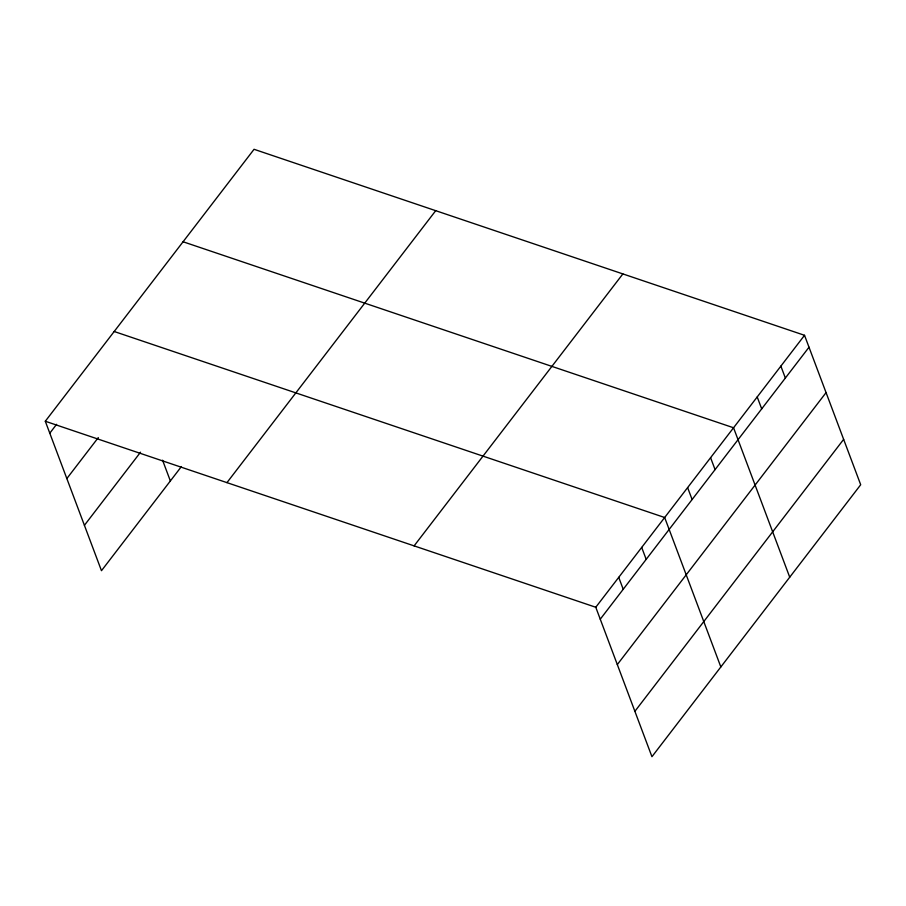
<?xml version="1.0" encoding="UTF-8"?>
<svg xmlns="http://www.w3.org/2000/svg" width="906" height="906" viewBox="0 0 906 906"><rect width="100%" height="100%" fill="white"/><g stroke="black" fill="none" stroke-linecap="round" stroke-linejoin="round"><path stroke-width="1.36" d="M45.3 421.256L254.054 149.297L804.528 335.299L860.7 484.744L651.946 756.703L595.774 607.258L45.3 421.256L101.472 570.701L181.415 466.556M49.785 433.193L56.591 424.325M66.84 478.572L98.312 437.575M84.417 525.321L140.543 452.196M226.953 482.638L435.707 210.679M414.11 545.876L622.875 273.918M595.774 607.258L804.528 335.299M600.259 619.194L809.013 347.225M617.314 664.574L826.068 392.604M634.891 711.323L843.645 439.365M183.08 241.766L733.554 427.768L789.726 577.213M114.19 331.505L664.664 517.507L720.836 666.952M780.87 366.126L785.355 378.051M757.212 396.941L761.697 408.878M710.587 457.677L715.072 469.614M687.62 487.598L692.105 499.523M641.697 547.428L646.182 559.364M618.73 577.349L623.215 589.274M162.57 460.214L170.362 480.95"/></g></svg>
